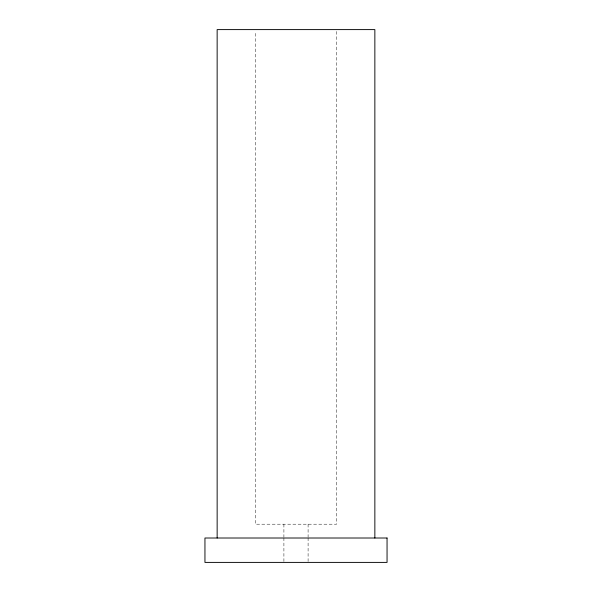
<?xml version="1.0" encoding="UTF-8"?>
<svg xmlns="http://www.w3.org/2000/svg" width="592" height="592" viewBox="0 0 592 592"><rect width="100%" height="100%" fill="white"/><g stroke="black" fill="none" stroke-linecap="round" stroke-linejoin="round"><path stroke-width="0.44" stroke-dasharray="2.96 2.22" d="M336.648 31.45L336.648 524.194L255.352 524.194L255.352 31.45M308.092 524.194L308.092 536.929M308.092 537.839L308.092 561.49M283.908 524.194L283.908 536.929M283.908 537.839L283.908 561.49"/><path stroke-width="0.89" d="M374.854 538.01L374.854 29.6L217.146 29.6L217.146 538.01M387.05 538.01L204.95 538.01L204.95 562.4L387.05 562.4L387.05 538.01"/></g></svg>
